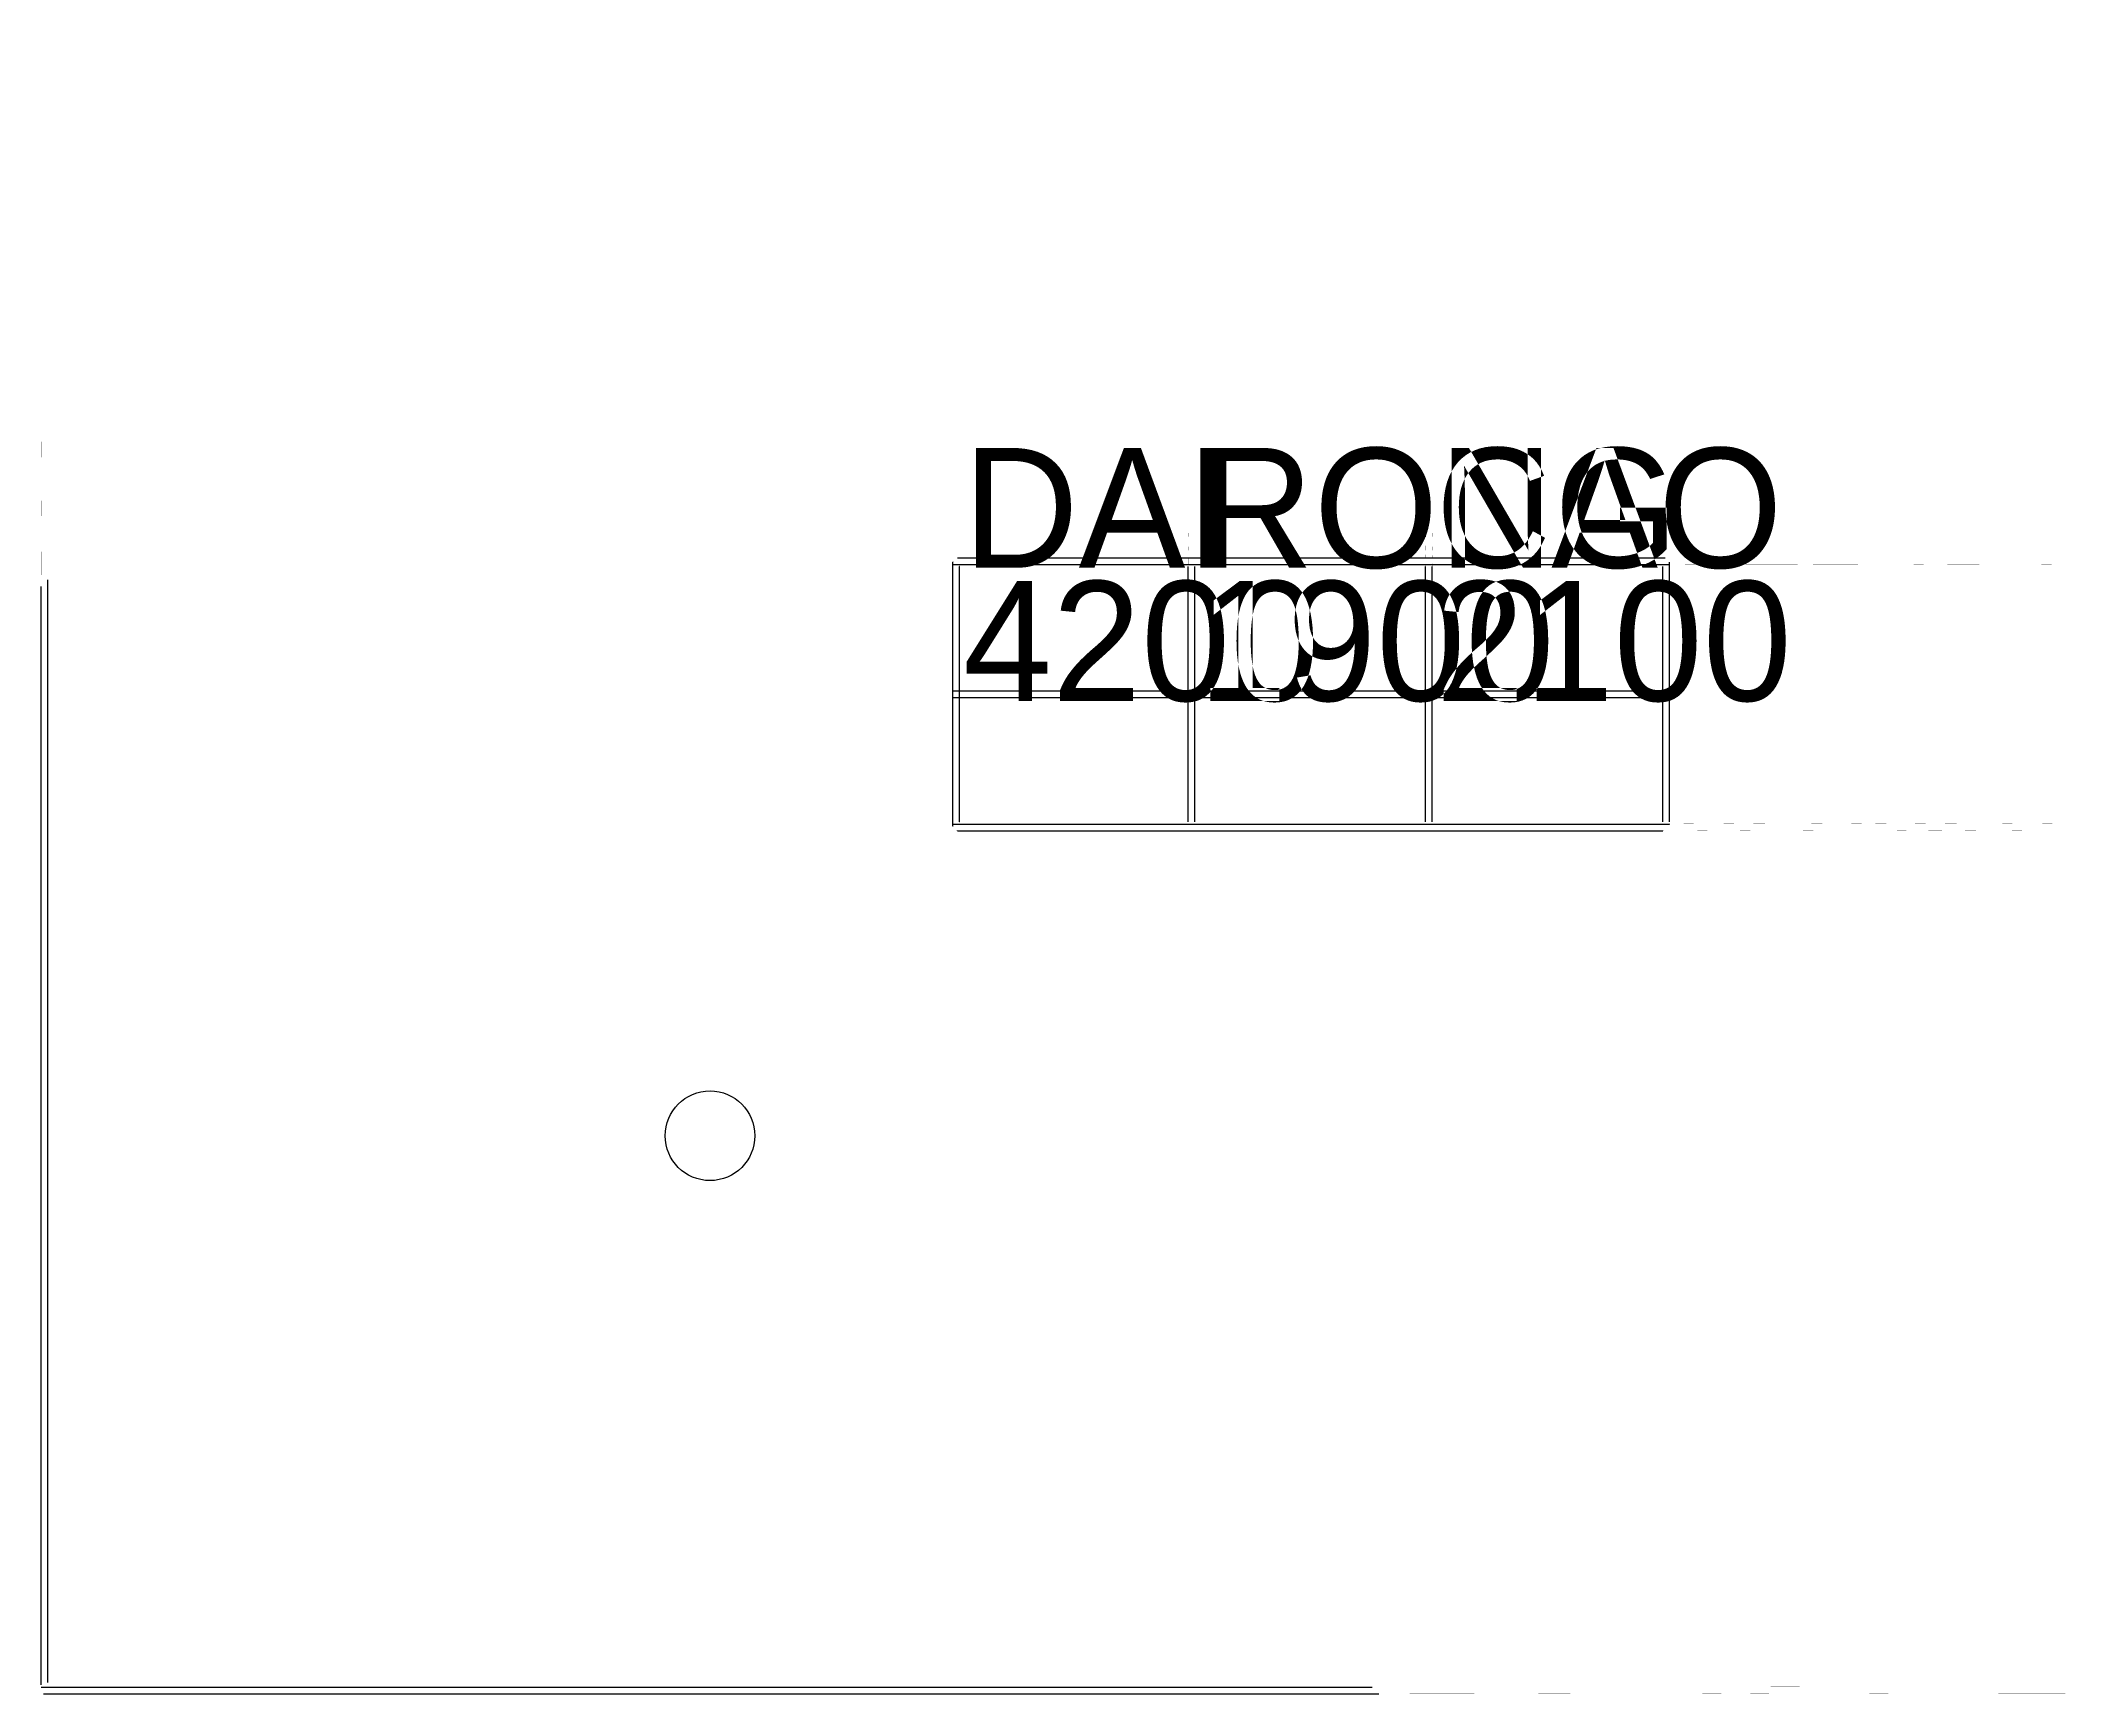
# Model space of a CAD drawing. Header units: metres. Extents: x 370 to 2671, y 372 to 2235.
import ezdxf

# ---------------------------------------------------------------- set-up
doc = ezdxf.new("R2010")
doc.units = ezdxf.units.M
for name, color, linetype in [('TEXT', 7, 'Continuous'), ('THANH_DOC', 5, 'Continuous'), ('THANH_NGANG', 1, 'Continuous')]:
    doc.layers.add(name, color=color, linetype=linetype)

# ---------------------------------------------------------------- blocks, each defined once
blk = doc.blocks.new('COMP_FRAME_BEAM')
for p, q in [((0, -0.08), (0, 0.08)), ((1, -0.08), (1, 0.08)), ((0, 0), (1, 0))]:
    blk.add_line(p, q)
for tag, p in [('PART_ID', (0.5, 0.18)), ('LENGTH_MM', (0.5, -0.28)), ('PROFILE', (0.5, -0.44))]:
    blk.add_attdef(tag, p, '', height=0.12)

msp = doc.modelspace()

# ---------------------------------------------------------------- linework, layer by layer
at = {"layer": 'THANH_DOC'}
for p, q in [((1397.5, 1350), (1397.5, 1647.5)), ((1405, 1355), (1405, 1642.5)), ((1662.5, 1355), (1662.5, 1642.5)), ((1670, 1355), (1670, 1642.5)), ((1930, 1355), (1930, 1642.5)), ((1937.5, 1355), (1937.5, 1642.5)), ((2197.5, 1355), (2197.5, 1642.5)), ((2205, 1355), (2205, 1647.5)), ((370, 382.5), (370, 1620)), ((377.5, 385), (377.5, 1627.5))]:
    msp.add_line(p, q, dxfattribs=at)
at = {"layer": 'THANH_NGANG'}
for p, q in [((1397.5, 1645), (2205, 1645)), ((1402.5, 1652.5), (2200, 1652.5)), ((1397.5, 1502.5), (2205, 1502.5)), ((1397.5, 1495), (2205, 1495)), ((1397.5, 1352.5), (2205, 1352.5)), ((1402.5, 1345), (2197.5, 1345)), ((370, 380), (1870, 380)), ((372.5, 372.5), (1877.5, 372.5))]:
    msp.add_line(p, q, dxfattribs=at)
msp.add_circle((1123.75, 1001.25), 50.5, dxfattribs=at)

# ---------------------------------------------------------------- block references
at = {"layer": 'COMP_THANH_DOC', "rotation": 90}
for p, xscale, values in [((377.5, 385), 1242.5, {'PART_ID': 'part-5887f2ad', 'LENGTH_MM': '1242.50', 'PROFILE': 'unknown'}), ((370, 382.5), 1237.5, {'PART_ID': 'part-90af2aee', 'LENGTH_MM': '1237.50', 'PROFILE': 'unknown'}), ((1397.5, 1350), 297.5, {'PART_ID': 'part-3e47c463', 'LENGTH_MM': '297.50', 'PROFILE': 'unknown'}), ((1670, 1355), 287.5, {'PART_ID': 'part-4169a679', 'LENGTH_MM': '287.50', 'PROFILE': 'unknown'}), ((1937.5, 1355), 287.5, {'PART_ID': 'part-a489062d', 'LENGTH_MM': '287.50', 'PROFILE': 'unknown'}), ((2205, 1355), 292.5, {'PART_ID': 'part-a8502201', 'LENGTH_MM': '292.50', 'PROFILE': 'unknown'}), ((1405, 1355), 287.5, {'PART_ID': 'part-8423fce3', 'LENGTH_MM': '287.50', 'PROFILE': 'unknown'}), ((1662.5, 1355), 287.5, {'PART_ID': 'part-1fa2989a', 'LENGTH_MM': '287.50', 'PROFILE': 'unknown'}), ((1930, 1355), 287.5, {'PART_ID': 'part-9ce880b9', 'LENGTH_MM': '287.50', 'PROFILE': 'unknown'}), ((2197.5, 1355), 287.5, {'PART_ID': 'part-1809fa64', 'LENGTH_MM': '287.50', 'PROFILE': 'unknown'})]:
    msp.add_blockref('COMP_FRAME_BEAM', p, dxfattribs=dict(at, xscale=xscale)).add_auto_attribs(values)
at = {"layer": 'COMP_THANH_NGANG'}
for p, xscale, values in [((1397.5, 1645), 807.5, {'PART_ID': 'part-99575d8d', 'LENGTH_MM': '807.50', 'PROFILE': 'unknown'}), ((1402.5, 1652.5), 797.5, {'PART_ID': 'part-5b4adb6a', 'LENGTH_MM': '797.50', 'PROFILE': 'unknown'}), ((1397.5, 1502.5), 807.5, {'PART_ID': 'part-f8fac03f', 'LENGTH_MM': '807.50', 'PROFILE': 'unknown'}), ((1397.5, 1495), 807.5, {'PART_ID': 'part-395a9ef3', 'LENGTH_MM': '807.50', 'PROFILE': 'unknown'}), ((1397.5, 1352.5), 807.5, {'PART_ID': 'part-6962bb20', 'LENGTH_MM': '807.50', 'PROFILE': 'unknown'}), ((1402.5, 1345), 795, {'PART_ID': 'part-e51224b1', 'LENGTH_MM': '795.00', 'PROFILE': 'unknown'}), ((370, 380), 1500, {'PART_ID': 'part-68ee3f29', 'LENGTH_MM': '1500.00', 'PROFILE': 'unknown'}), ((372.5, 372.5), 1505, {'PART_ID': 'part-c661dbb9', 'LENGTH_MM': '1505.00', 'PROFILE': 'unknown'})]:
    msp.add_blockref('COMP_FRAME_BEAM', p, dxfattribs=dict(at, xscale=xscale)).add_auto_attribs(values)

# ---------------------------------------------------------------- texts
at = {"layer": 'TEXT'}
for s, p in [('DAI', (1408.75, 1641.25)), ('RONG', (1673.75, 1641.25)), ('CAO', (1941.25, 1641.25)), ('4200', (1408.75, 1491.25)), ('1900', (1673.75, 1491.25)), ('2100', (1941.25, 1491.25))]:
    msp.add_text(s, height=135, dxfattribs=at).set_placement(p)

doc.saveas('drawing.dxf')
